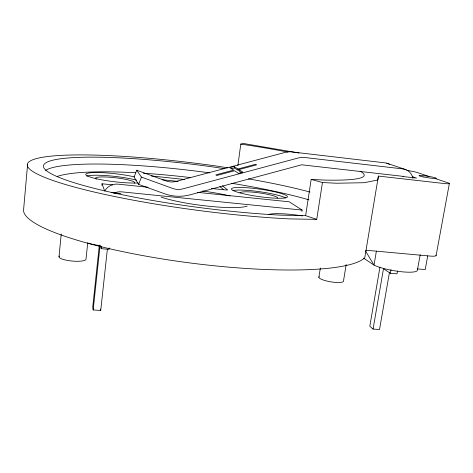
<?xml version="1.0" encoding="UTF-8"?>
<svg xmlns="http://www.w3.org/2000/svg" width="473" height="473" viewBox="0 0 473 473"><rect width="100%" height="100%" fill="white"/><g stroke="black" fill="none" stroke-linecap="round" stroke-linejoin="round"><path stroke-width="0.71" d="M27.605 164.391L23.65 209.096A173.1 31.862 7.3 0 0 178.41 261.374A173.1 31.862 7.3 0 0 364.784 257.679L378.4 176.074L443.438 183.441A10.648 0.928 9 0 0 448.274 182.939L435.089 178.504M59.001 256.798L61.224 234.046M87.694 242.992L86.027 259.015A13.569 3.128 5.2 0 1 71.027 260.942A13.569 3.128 5.2 0 1 59.444 256.023M101.914 185.245L102.067 183.784L112.74 184.878M99.354 245.038L92.743 307.089L93.169 309.951L100.725 310.465L107.359 249.318M93.169 309.951L100.022 245.747M109.204 247.911L109.044 249.36L101.222 248.697L101.453 246.516M237.866 165.645L240.792 144.094L243.494 143.485L299.048 153.033M378.4 176.074L377.815 180L364.08 182.714L336.362 183.234L322.456 182.537L311.169 179.403L305.635 215.641L316.739 219.36L322.456 182.537M301.904 211.407L302.111 210.077L289.245 201.794L197.389 192.334M318.879 277.338L320.339 268.079M346.195 264.484L343.51 280.867A12.505 2.732 9.4 0 1 330.361 281.772A12.505 2.732 9.4 0 1 319.145 276.658M376.402 251.045L374.007 265.122A23.733 4.499 10 0 0 400.542 271.644A23.733 4.499 10 0 0 417.434 270.018L420.19 254.758M379.949 267.18L369.815 326.228L373.067 329.072L379.523 329.515L389.498 272.182M373.067 329.072L383.479 268.717L390.373 273.288L397.024 273.855L397.533 270.976M390.373 273.288L391.005 269.681M427.716 255.893L425.221 269.58L417.393 268.901M436.094 255.615L449.35 183.583M389.474 164.344A12.67 11.618 -62.7 0 0 385.17 162.872L291.64 151.898A18.181 17.259 -61.7 0 0 285.763 152.241L175.98 181.437A16.319 16.129 -47.5 0 1 166.277 181.011L136.679 170.215L134.09 177.139L138.666 184.417L164.604 193.759A43.368 42.842 -59.9 0 0 190.164 194.799L301.662 164.793L401.754 176.204A5.936 5.404 -62.1 0 1 403.126 176.559M138.666 184.417L141.415 177.097L136.679 170.215M234.1 166.526L229.925 167.637L233.668 170.126L215.854 174.88L216.687 175.518L234.584 170.741L238.528 173.372L242.897 172.202L238.865 169.6L256.62 164.864L255.591 164.279L237.925 168.991L234.1 166.526L234.425 167.927L238.25 170.422L237.925 168.991M230.948 168.849L234.425 167.927M316.739 219.36L289.872 218.916A174.844 23.236 7.5 0 1 31.951 170.93A174.844 23.236 7.5 0 1 215.771 165.946L227.844 167.814M305.635 215.641L280.796 215.156A158.946 21.049 7.5 0 1 47.519 171.504A158.946 21.049 7.5 0 1 214.831 167.206L224.202 168.66M311.169 179.403L323.272 180.036A160.105 15.183 7.6 0 0 360.048 171.149M365.96 250.223L430.17 256.076A10.471 1.762 10.1 0 0 435.952 255.124M111.486 192.635L120.852 193.575M302.111 210.077L121.685 191.849A14.225 13.9 -10.9 0 0 114.383 193.002M148.15 187.261L118.019 184.157A13.463 13.179 -7.8 0 0 104.716 191.033M162.062 179.728L178.197 181.425M211.366 188.467L225.278 189.921A2.726 0.367 7.7 0 0 227.389 189.762L222.434 185.777M151.366 175.962L184.381 179.468M240.792 144.094L252.156 145.802A160.105 15.183 7.6 0 1 287.945 152.058M428.976 176.453L417.026 172.438A9.726 0.792 8.7 0 0 406.81 170.422M386.678 163.161L406.106 169.748M412.527 176.666L416.571 178.085L404.374 176.695L403.02 176.21M141.415 177.097L172.645 188.437A17.253 16.993 -47 0 0 182.885 188.869L298.623 157.893A19.186 18.122 -60.9 0 1 304.807 157.527L403.014 168.932A13.356 12.162 -62.1 0 1 412.882 178.291M242.081 172.917L239.196 171.037L238.865 169.6M363.654 258.169L374.007 265.122L365.487 250.974M219.892 186.569L223.735 189.726M102.067 183.784L104.515 190.619M100.477 245.546L101.222 248.697M100.471 309.035L100.725 310.465M233.035 190.53A28.22 3.837 8 0 1 259.76 191.731A28.22 3.837 8 0 1 285.633 197.939M268.741 214.405A33.89 5.363 8.5 0 1 302.537 215.925M86.748 176.145A29.687 4.115 6.6 0 1 108.364 175.761A29.687 4.115 6.6 0 1 136.667 180.201M138.116 182.956A29.704 4.021 6.6 0 1 96.504 178.764A29.704 4.021 6.6 0 1 92.607 172.61A29.704 4.021 6.6 0 1 134.255 176.855M240.503 192.765A18.808 2.554 8 0 1 259.547 192.925A18.808 2.554 8 0 1 277.746 198.01M96.368 179.196A19.783 2.737 6.6 0 1 113.697 177.57A19.783 2.737 6.6 0 1 134.456 183.146M45.55 170.369A158.668 22.42 7.4 0 1 209.687 172.864M248.343 178.841A158.668 22.42 7.4 0 1 310.004 192.044M57.132 176.494A150.538 22.562 7.4 0 1 135.834 172.757M143.337 173.213A150.538 22.562 7.4 0 1 190.105 177.529M231.451 183.264A150.538 22.562 7.4 0 1 309.005 199.872M247.249 206.104A48.743 7.207 7.4 0 1 208.232 206.187A48.743 7.207 7.4 0 1 161.062 197.075M202.615 191.021A48.743 7.207 7.4 0 1 230.055 195.964M99.241 245.558A25.554 5.333 5.9 0 1 87.552 242.968M239.894 192.878A28.238 3.749 8 0 0 286.573 197.548A28.238 3.749 8 0 0 252.008 188.195A28.238 3.749 8 0 0 239.894 192.878M423.069 176.89A8.709 0.727 8.8 0 0 436.313 178.351A8.709 0.727 8.8 0 0 423.767 175.72A8.709 0.727 8.8 0 0 423.069 176.89"/></g></svg>
